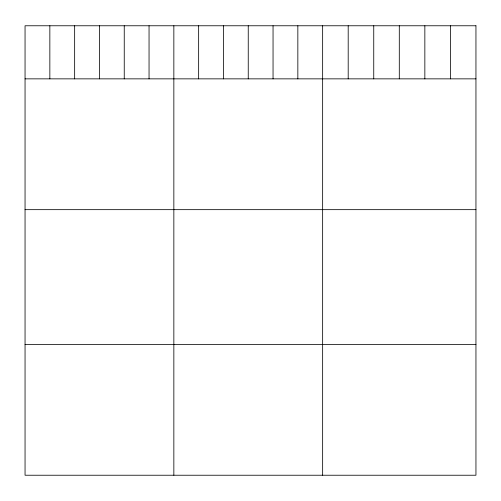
<?xml version="1.0" encoding="UTF-8"?>
<svg xmlns="http://www.w3.org/2000/svg" width="501" height="501" viewBox="0 0 501 501"><rect width="100%" height="100%" fill="white"/><g stroke="black" fill="none" stroke-linecap="round" stroke-linejoin="round"><path stroke-width="0.75" d="M25.05 78.857L475.95 78.857M25.05 209.662L475.95 209.662M25.05 344.425L475.95 344.425M450.399 25.77L450.399 78.857M424.848 25.77L424.848 78.857M399.297 25.77L399.297 78.857M373.746 25.77L373.746 78.857M348.195 25.77L348.195 78.857M322.644 25.77L322.644 475.23M297.844 25.77L297.844 78.857M273.045 25.77L273.045 78.857M248.245 25.77L248.245 78.857M223.446 25.77L223.446 78.857M198.646 25.77L198.646 78.857M173.847 25.77L173.847 475.23M149.047 25.77L149.047 78.857M124.248 25.77L124.248 78.857M99.449 25.77L99.449 78.857M74.649 25.77L74.649 78.857M49.849 25.77L49.849 78.857M475.95 25.77L25.05 25.77L25.05 475.23L475.95 475.23L475.95 25.77"/></g></svg>
